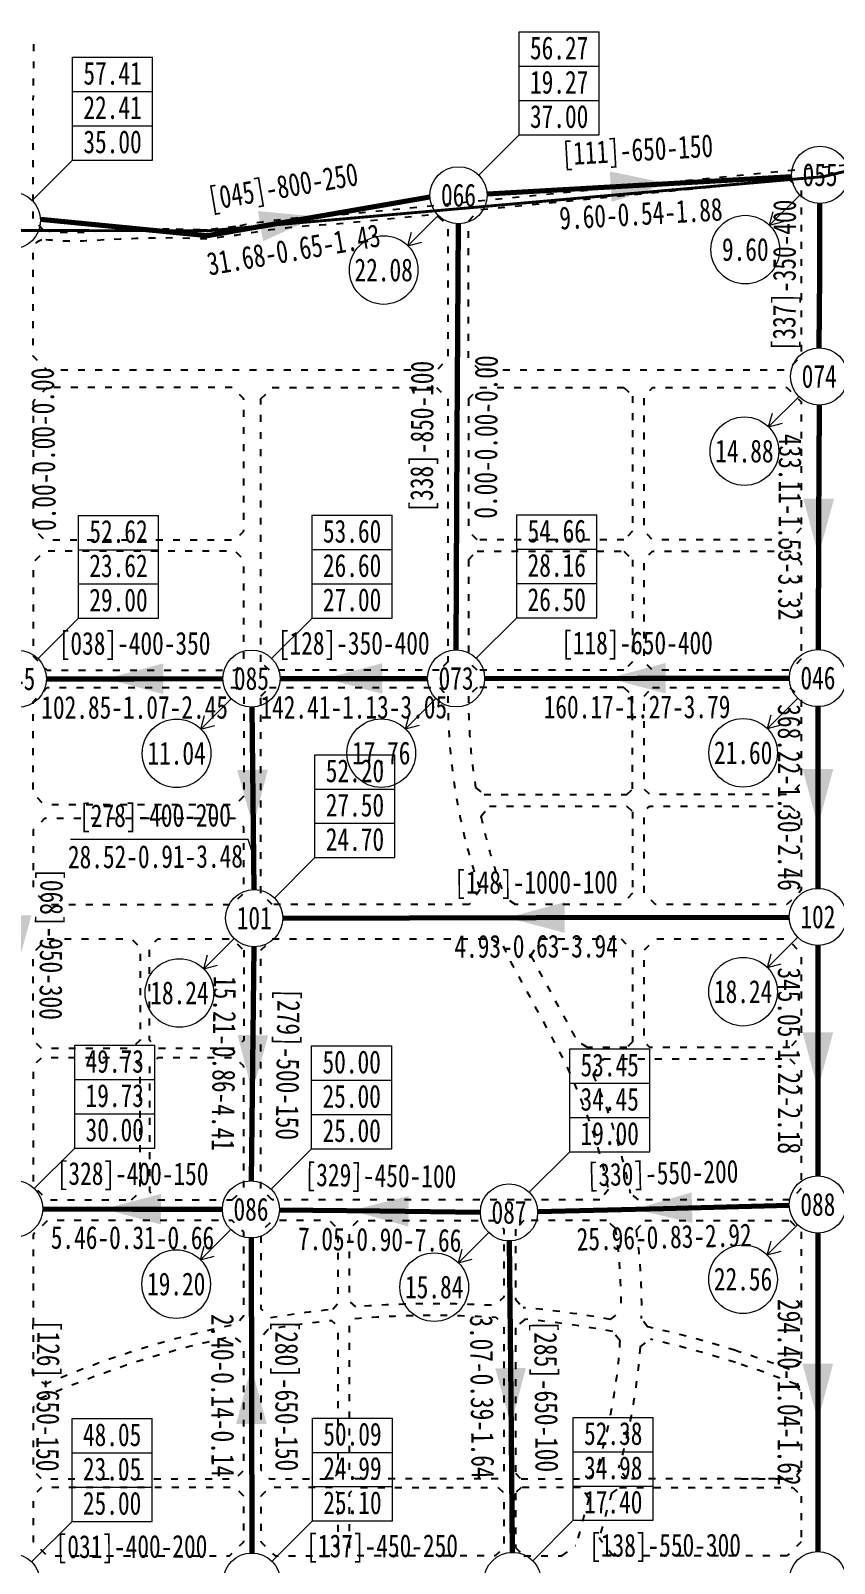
# Model space of a CAD drawing. Header units: millimetres. Extents: x 19715 to 35549, y 3563 to 14826.
# Drawn here: x 27145 to 28550, y 11174 to 13857 of the extents above; entities that cross this region are included whole.
import ezdxf
from ezdxf.enums import TextEntityAlignment as Align

# ---------------------------------------------------------------- set-up
doc = ezdxf.new("R2010")
doc.units = ezdxf.units.MM
doc.linetypes.add('ACAD_ISO03W100', pattern=[30, 12, -18])
doc.linetypes.add('BORDER', pattern=[44.45, 12.7, -6.35, 12.7, -6.35, 0, -6.35])
doc.layers.get('0').update_dxf_attribs({"color": 9, "linetype": 'ACAD_ISO03W100'})
for name, color, linetype, lineweight in [('上管段标注', 93, 'Continuous', 13), ('下管段标注', 93, 'Continuous', 13), ('管段', 4, 'Continuous', 70), ('节点', 30, 'Continuous', 13), ('节点压力', 6, 'Continuous', 13), ('节点流量', 40, 'Continuous', 13)]:
    doc.layers.add(name, color=color, linetype=linetype, lineweight=lineweight)
doc.styles.add('管段仿宋', font='simfang.ttf', dxfattribs={"width": 0.75})
doc.styles.add('节点仿宋', font='simfang.ttf', dxfattribs={"width": 0.75})

msp = doc.modelspace()

# ---------------------------------------------------------------- linework, layer by layer
for p, q in [((27547.4, 13212.2), (27567.4, 13232.2)), ((27567.4, 13232.2), (27854.4, 13232.2)), ((27854.4, 13232.2), (27874.4, 13212.2)), ((27910.4, 13212.2), (27930.4, 13232.2)), ((27930.4, 13232.2), (28182.4, 13232.2)), ((28182.4, 13232.2), (28197.4, 13217.2)), ((27547.4, 12752.2), (27547.4, 13212.2)), ((28197.4, 13217.2), (28197.4, 12980.7)), ((27925.4, 12965.7), (27910.4, 12980.7)), ((28182.4, 12965.7), (27925.4, 12965.7)), ((28197.4, 12980.7), (28182.4, 12965.7)), ((27910.4, 12930.7), (27925.4, 12945.7)), ((27925.4, 12945.7), (28182.4, 12945.7)), ((28182.4, 12945.7), (28197.4, 12930.7)), ((28197.4, 12930.7), (28197.4, 12752.2)), ((27562.4, 12737.2), (27547.4, 12752.2)), ((27874.4, 12752.2), (27859.4, 12737.2)), ((27925.4, 12737.2), (27910.4, 12752.2)), ((28197.4, 12752.2), (28182.4, 12737.2)), ((27859.4, 12737.2), (27562.4, 12737.2)), ((28182.4, 12737.2), (27925.4, 12737.2)), ((27547.4, 12692.2), (27562.4, 12707.2)), ((27547.4, 12347.2), (27547.4, 12692.2)), ((27562.4, 12707.2), (27859.5, 12707.2)), ((27859.5, 12707.2), (27874.4, 12692.1)), ((27925.5, 12707.2), (27910.4, 12692.2)), ((28182.4, 12707.2), (27925.5, 12707.2)), ((28197.4, 12529.7), (28197.4, 12692.2)), ((27922.8, 12532.3), (27937.6, 12519.7)), ((28187.4, 12519.7), (28197.4, 12529.7)), ((27937.6, 12519.7), (28187.4, 12519.7)), ((27932.3, 12481.5), (27947, 12499.7)), ((27947, 12499.7), (28187.4, 12499.7)), ((28187.4, 12499.7), (28197.4, 12489.7)), ((28197.4, 12489.7), (28197.4, 12347.2)), ((27567.4, 12327.2), (27547.4, 12347.2)), ((27930.7, 12353.7), (27911.8, 12327.2)), ((27992.7, 12327.2), (27974, 12340.1)), ((28197.4, 12347.2), (28177.4, 12327.2)), ((27911.8, 12327.2), (27567.4, 12327.2)), ((28177.4, 12327.2), (27992.7, 12327.2)), ((27547.4, 12247.2), (27567.4, 12267.2)), ((27567.4, 12267.2), (27950.3, 12267.2)), ((27950.3, 12267.2), (27970.9, 12254.9)), ((28019.5, 12237.9), (28036.9, 12267.2)), ((28036.9, 12267.2), (28177.4, 12267.2)), ((28177.4, 12267.2), (28197.4, 12247.2)), ((27547.4, 11830.2), (27547.4, 12247.2)), ((28197.4, 12247.2), (28197.4, 12087.2)), ((28118.5, 12077.2), (28100.5, 12087.9)), ((28187.4, 12077.2), (28118.5, 12077.2)), ((28197.4, 12087.2), (28187.4, 12077.2)), ((28128.3, 12029.2), (28146.6, 12057.2)), ((28146.6, 12057.2), (28472.4, 12057.2)), ((28472.4, 12057.2), (28492.4, 12037.2)), ((28492.4, 12037.2), (28492.4, 11830.2)), ((27567.4, 11810.2), (27547.4, 11830.2)), ((28492.4, 11830.2), (28472.4, 11810.2)), ((28140.3, 11810.2), (27567.4, 11810.2)), ((28155.1, 11828.4), (28140.3, 11810.2)), ((28207.7, 11810.2), (28193.2, 11822.1)), ((28472.4, 11810.2), (28207.7, 11810.2)), ((28007.4, 11774.2), (27992.4, 11759.2)), ((27992.4, 11759.2), (27992.4, 11636.6)), ((28152.1, 11774.2), (28007.4, 11774.2)), ((28167.1, 11761.1), (28152.1, 11774.2)), ((28203.9, 11757.3), (28218.7, 11774.2)), ((28218.7, 11774.2), (28472.4, 11774.2)), ((28472.4, 11774.2), (28492.4, 11754.2)), ((28492.4, 11754.2), (28492.4, 11527.3)), ((27992.4, 11636.6), (28006.1, 11621.7)), ((28159, 11601), (28176.8, 11615.8)), ((28008.8, 11601.3), (27992.4, 11586.4)), ((28224.2, 11587.9), (28212.6, 11602.7)), ((27992.4, 11586.4), (27992.4, 11332.1)), ((28175.1, 11564.1), (28162.6, 11580)), ((28210.4, 11553), (28228.5, 11566.5)), ((28492.4, 11527.3), (28472.1, 11513.3)), ((28483, 11487.5), (28492.4, 11473.6)), ((28492.4, 11473.6), (28492.4, 11337.1)), ((27992.4, 11332.1), (28002.4, 11322.1)), ((28002.4, 11322.1), (28118.3, 11322.1)), ((28118.3, 11322.1), (28133.6, 11333.3)), ((28187.2, 11322.1), (28173, 11340.9)), ((28477.4, 11322.1), (28187.2, 11322.1)), ((28492.4, 11337.1), (28477.4, 11322.1)), ((28002.4, 11307.1), (27992.4, 11297.1)), ((27992.4, 11297.1), (27992.4, 11202.2)), ((28106.4, 11307.1), (28002.4, 11307.1)), ((28121, 11287.9), (28106.4, 11307.1)), ((28160.7, 11296.3), (28174.8, 11307.1)), ((28174.8, 11307.1), (28477.4, 11307.1)), ((28477.4, 11307.1), (28492.4, 11292.1)), ((28492.4, 11292.1), (28492.4, 11212.2)), ((28163.2, 11187.2), (28139.1, 11218.7)), ((27992.4, 11202.2), (28007.4, 11187.2)), ((28007.4, 11187.2), (28073.9, 11187.2)), ((28073.9, 11187.2), (28098.2, 11205.6)), ((28467.4, 11187.2), (28163.2, 11187.2)), ((28492.4, 11212.2), (28467.4, 11187.2))]:
    msp.add_line(p, q)
at = {"linetype": 'BORDER', "ltscale": 5, "const_width": 5}
msp.add_lwpolyline([(28587.4, 13615), (28531.9, 13601.3), (27456, 13506.5), (27128, 13506.9), (26584.8, 13612.6), (26135, 13608), (25751.6, 13615), (25450.6, 13605.6), (25109.6, 13612.7), (24930.6, 13648.6), (24835.2, 13678.5), (24616.4, 13796.2), (24362, 13854.2)], dxfattribs=at)
for points in [[(29849.8, 13854, 0.070589), (29598.3, 13724), (29540.1, 13682.6, -0.212336), (29147.8, 13603.3, 0.013744), (29016.3, 13621.6), (28894.7, 13633.7, 0.050936), (28690, 13633.2), (28208.2, 13585.7)], [(28208.2, 13585.7), (27671.6, 13532.8, 0.035742), (27503.4, 13514, -0.015683), (27502, 13513.8), (27459.6, 13508.7, -0.049803), (27441.2, 13508.3), (27387.1, 13509.4, 0.009647), (27300.4, 13507.4), (27245.9, 13504.5, -0.05232), (27166.7, 13507.1)]]:
    msp.add_lwpolyline(points, format="xyb")
at = {"elevation": 83, "flags": 128}
msp.add_lwpolyline([(27150, 13832.9), (27148.8, 13735)], dxfattribs=at)
at = {"flags": 128}
for points in [[(27148.9, 13528), (27148.9, 13735)], [(27166.7, 13507.1), (27148.9, 13528)], [(27874.4, 13212.2), (27874.4, 12752.2)], [(27910.4, 13212.2), (27910.4, 12980.7)], [(27910.4, 12930.7), (27910.4, 12752.2)], [(27517.4, 12516.7), (27502.4, 12501.7), (27168.9, 12501.7), (27148.9, 12521.7), (27148.9, 12682.2), (27173.9, 12707.2), (27502.4, 12707.2), (27517.4, 12692.2), (27517.4, 12516.7)], [(28232.4, 12707.2), (28472.4, 12707.2), (28492.4, 12687.2), (28492.4, 12539.7), (28472.4, 12519.7), (28227.4, 12519.7), (28217.4, 12529.7), (28217.4, 12692.2)], [(27502.4, 12477.7), (27168.9, 12477.7), (27148.9, 12457.7), (27148.9, 12352.2), (27173.9, 12327.2), (27497.4, 12327.2), (27517.4, 12347.2), (27517.4, 12462.7), (27502.4, 12477.7)], [(28160.7, 11296.3), (28139.1, 11218.7)], [(28121, 11287.9), (28098.2, 11205.6)]]:
    msp.add_lwpolyline(points, dxfattribs=at)
for points in [[(27930.4, 13262.2), (27910.4, 13282.2), (27910.4, 13523.2), (27928.5, 13543.1), (28235.5, 13573.3), (28470.5, 13596.5), (28492.4, 13576.6), (28492.4, 13287.2), (28467.4, 13262.2)], [(27173.9, 13232.2), (27148.9, 13207.2), (27148.9, 12985.7), (27168.9, 12965.7), (27502.4, 12965.7), (27517.4, 12980.7), (27517.4, 13212.2), (27497.4, 13232.2)], [(28492.4, 12985.7), (28472.4, 12965.7), (28232.4, 12965.7), (28217.4, 12980.7), (28217.4, 13217.2), (28232.4, 13232.2), (28467.4, 13232.2), (28492.4, 13207.2)], [(27148.9, 12762.2), (27173.9, 12737.2), (27502.4, 12737.2), (27517.4, 12752.2), (27517.4, 12930.7), (27502.4, 12945.7), (27168.9, 12945.7), (27148.9, 12925.7)], [(28492.4, 12757.2), (28472.4, 12737.2), (28232.4, 12737.2), (28217.4, 12752.2), (28217.4, 12930.7), (28232.4, 12945.7), (28472.4, 12945.7), (28492.4, 12925.7)], [(28472.4, 12499.7), (28492.4, 12479.7), (28492.4, 12352.2), (28467.4, 12327.2), (28237.4, 12327.2), (28217.4, 12347.2), (28217.4, 12489.7), (28227.4, 12499.7)], [(27173.9, 12267.2), (27321.4, 12267.2), (27336.4, 12252.2), (27336.4, 12090.2), (27321.4, 12075.2), (27163.9, 12075.2), (27148.9, 12090.2), (27148.9, 12152.2), (27148.9, 12242.2)], [(27517.4, 12247.2), (27517.4, 12090.2), (27502.4, 12075.2), (27367.4, 12075.2), (27352.4, 12090.2), (27352.4, 12252.2), (27367.4, 12267.2), (27497.4, 12267.2)], [(28472.4, 12077.2), (28227.4, 12077.2), (28217.4, 12087.2), (28217.4, 12247.2), (28237.4, 12267.2), (28467.4, 12267.2), (28492.4, 12242.2), (28492.4, 12097.2)], [(27321.4, 11810.2), (27336.4, 11825.2), (27336.4, 12044.2), (27321.4, 12059.2), (27163.9, 12059.2), (27148.9, 12044.2), (27148.9, 11835.2), (27173.9, 11810.2)], [(27497.4, 11810.2), (27517.4, 11830.2), (27517.4, 12044.2), (27502.4, 12059.2), (27367.4, 12059.2), (27352.4, 12044.2), (27352.4, 11825.2), (27367.4, 11810.2)], [(27163.9, 11307.1), (27148.9, 11292.1), (27148.9, 11212.2), (27173.9, 11187.2), (27492.4, 11187.2), (27517.4, 11212.2), (27517.4, 11292.1), (27502.4, 11307.1)], [(27672.4, 11307.1), (27562.4, 11307.1), (27547.4, 11292.1), (27547.4, 11212.2), (27572.4, 11187.2), (27667.4, 11187.2), (27682.4, 11202.2), (27682.4, 11297.1)], [(27962.4, 11307.1), (27972.4, 11297.1), (27972.4, 11202.2), (27957.4, 11187.2), (27717.4, 11187.2), (27702.4, 11202.2), (27702.4, 11297.1), (27712.4, 11307.1)]]:
    msp.add_lwpolyline(points, close=True, dxfattribs=at)
for points in [[(27171.3, 13491.4, 0.047945), (27246.8, 13489.5), (27301.1, 13492.4, -0.009617), (27387, 13494.4), (27440.5, 13493.3, 0.048738), (27461.4, 13493.8), (27495, 13497.8), (27503.8, 13498.9, 0.015683), (27506.1, 13499.2, -0.012702), (27564.8, 13508.6, -0.023123), (27672.6, 13517.8), (27852.5, 13535.6), (27874.4, 13515.7), (27874.4, 13282.2), (27854.4, 13262.2), (27173.9, 13262.2), (27148.9, 13287.2), (27148.9, 13471.5, -0.450023), (27171.3, 13491.4)], [(27874.4, 12692.1), (27874.4, 12687.5, 0.083719), (27930.7, 12353.7, 0.083719)], [(27910.4, 12692.2), (27910.4, 12687.5, 0.039711), (27922.8, 12532.3, 0.039711)], [(27932.3, 12481.5, 0.037589), (27974, 12340.1, 0.037589)], [(27970.9, 12254.9, 0.014893), (27998.3, 12200.8), (28057.3, 12092.4, -0.072057), (28155.1, 11828.4, -0.072057)], [(28019.5, 12237.9, 0.00571), (28029.9, 12218), (28088.9, 12109.7, -0.006048), (28100.5, 12087.9, -0.006048)], [(28128.3, 12029.2, -0.053451), (28193.2, 11822.1, -0.053451)], [(27169.8, 11488, -0.051096), (27505.5, 11593.4), (27517.4, 11608.1), (27517.4, 11754.2), (27497.4, 11774.2), (27173.9, 11774.2), (27148.9, 11749.2), (27148.9, 11501.8), (27169.8, 11488)], [(27673.5, 11619.3), (27682.4, 11629.2), (27682.4, 11759.2), (27667.4, 11774.2), (27567.4, 11774.2), (27547.4, 11754.2), (27547.4, 11619.3), (27564.9, 11604.5, -0.015874), (27673.5, 11619.3)], [(27713.2, 11623), (27702.4, 11632.9), (27702.4, 11759.2), (27717.4, 11774.2), (27957.4, 11774.2), (27972.4, 11759.2), (27972.4, 11640.4), (27956.5, 11625.4, 0.035291), (27713.2, 11623)], [(28167.1, 11761.1, -0.037128), (28176.8, 11615.8, -0.037128)], [(28203.9, 11757.3, -0.038097), (28212.6, 11602.7, -0.038097)], [(27559.9, 11583.4), (27547.4, 11568.6), (27547.4, 11337.1), (27562.4, 11322.1), (27672.4, 11322.1), (27682.4, 11332.1), (27682.4, 11589), (27671.4, 11599, 0.016508), (27559.9, 11583.4)], [(27711.6, 11602.8, -0.036217), (27958.4, 11605.2), (27972.4, 11590.3), (27972.4, 11332.1), (27962.4, 11322.1), (27712.4, 11322.1), (27702.4, 11332.1), (27702.4, 11592.8), (27711.6, 11602.8)], [(27312.5, 11521, 0.024332), (27157.8, 11460.9), (27148.9, 11447.2), (27148.9, 11337.1), (27163.9, 11322.1), (27358.8, 11322.1), (27502.4, 11322.1), (27517.4, 11337.1), (27517.4, 11557), (27499.3, 11571.7, 0.028406), (27312.5, 11521)], [(28175.1, 11564.1, -0.052685), (28141.1, 11360.6), (28133.6, 11333.3)], [(28210.4, 11553, -0.050478), (28175.8, 11351), (28173, 11340.9)]]:
    msp.add_lwpolyline(points, format="xyb", dxfattribs=at)
for points in [[(28182.4, 12707.2), (28197.4, 12692.2)], [(28217.4, 12692.2), (28232.4, 12707.2)], [(28387.4, 11322.1), (28472.4, 11322.1)]]:
    msp.add_lwpolyline(points)
for radius, start, end in [(1725.7, 79.7534, 84.8764), (1705.7, 79.506, 84.7244), (1725.7, 72.2724, 77.5435), (1705.7, 72.0575, 77.2476), (1725.7, 68.9417, 72.2724), (1705.7, 68.2878, 72.0575)]:
    msp.add_arc((27852, 9902.9), radius, start, end)
at = {"layer": '上管段标注'}
for p, q in [((27524.9, 12441.3), (27214.3, 12441.3)), ((27534.5, 12412.8), (27524.9, 12441.3))]:
    msp.add_line(p, q, dxfattribs=at)
at = {"layer": '管段'}
for points in [[(27942.9, 13571.3), (28209.1, 13586.4), (28475.4, 13601.5)], [(27161.8, 13527), (27453.9, 13498.4), (27843, 13565.6)], [(28524, 13301.5), (28524.6, 13427.9), (28525.1, 13554.4)], [(27889, 12773), (27890.8, 13145.7), (27892.7, 13518.5)], [(28523.6, 13201.5), (28522.7, 12987.6), (28521.8, 12773.6)], [(27172.3, 12722.3), (27326.6, 12722.5), (27480.9, 12722.6)], [(27580.9, 12722.7), (27709.8, 12722.8), (27838.7, 12723)], [(27938.7, 12723.1), (28205.2, 12723.3), (28471.6, 12723.6)], [(27531.4, 12672.7), (27533.3, 12513), (27535.2, 12353.3)], [(28521.6, 12673.6), (28521.6, 12514.5), (28521.5, 12355.5)], [(27585.8, 12303.5), (28028.7, 12304.4), (28471.5, 12305.4)], [(27535.2, 12253.4), (27533, 12048.6), (27530.7, 11843.8)], [(28521.5, 12255.5), (28521.5, 12053.9), (28521.4, 11852.3)], [(27165.8, 11794.8), (27322.9, 11794.4), (27480.1, 11793.9)], [(27580.1, 11793.2), (27755.7, 11791.1), (27931.4, 11789.1)], [(28031.3, 11789.8), (28251.4, 11795.4), (28471.4, 11801.1)], [(28521.4, 11752.3), (28521.3, 11473.6), (28521.3, 11194.8)], [(27530.2, 11743.8), (27530.8, 11468.1), (27531.4, 11192.4)], [(27981.8, 11738.5), (27984.5, 11466), (27987.1, 11193.5)]]:
    msp.add_lwpolyline(points, dxfattribs=at)
for points in [[(28259.1, 13589.2), (28160.7, 13556.8), (28157.7, 13610.3)], [(27645.4, 13531.3), (27551.4, 13488.1), (27542.3, 13540.9)], [(28522.5, 12937.6), (28496.1, 13037.7), (28549.7, 13037.5)], [(27276.6, 12722.4), (27376.6, 12749.3), (27376.6, 12695.7)], [(27659.8, 12722.8), (27759.8, 12749.7), (27759.8, 12696.1)], [(28155.2, 12723.3), (28255.1, 12750.1), (28255.2, 12696.6)], [(27533.9, 12463), (27505.9, 12562.7), (27559.5, 12563.3)], [(28521.6, 12464.5), (28494.8, 12564.5), (28548.4, 12564.5)], [(27978.7, 12304.3), (28078.6, 12331.3), (28078.7, 12277.7)], [(27118.7, 12208.6), (27092.6, 12308.8), (27146.2, 12308.4)], [(27532.4, 11998.6), (27506.7, 12098.9), (27560.3, 12098.3)], [(28521.5, 12003.9), (28494.7, 12103.9), (28548.3, 12103.9)], [(27272.9, 11794.5), (27373, 11821), (27372.9, 11767.4)], [(27705.7, 11791.7), (27806, 11817.3), (27805.4, 11763.7)], [(28201.4, 11794.1), (28300.7, 11823.5), (28302.1, 11769.9)], [(27530.7, 11518.1), (27557.7, 11418.2), (27504.1, 11418.1)], [(27984.9, 11416), (27957.2, 11515.7), (28010.8, 11516.3)], [(28521.3, 11423.6), (28494.6, 11523.6), (28548.1, 11523.6)]]:
    msp.add_solid(points, dxfattribs=at)
at = {"layer": '节点'}
for centre in [(28525.3, 13604.4), (27893, 13568.5), (27111.9, 13524.2), (28523.8, 13251.5), (27122.3, 12722.3), (27530.9, 12722.7), (27888.7, 12723), (28521.6, 12723.6), (27535.8, 12303.4), (28521.5, 12305.5), (27115.8, 11794.9), (27530.1, 11793.8), (27981.3, 11788.5), (28521.4, 11802.3), (27111.2, 11141.4), (27531.5, 11142.4), (27987.6, 11143.5), (28521.3, 11144.8)]:
    msp.add_circle(centre, 50, dxfattribs=at)
at = {"layer": '节点压力'}
for p, q in [((27999, 13854.5), (28139, 13854.5)), ((27999, 13674.5), (27999, 13854.5)), ((28139, 13674.5), (28139, 13854.5)), ((27218, 13810.2), (27358, 13810.2)), ((27218, 13630.2), (27218, 13810.2)), ((27358, 13630.2), (27358, 13810.2)), ((27999, 13794.5), (28139, 13794.5)), ((27218, 13750.2), (27358, 13750.2)), ((27999, 13734.5), (28139, 13734.5)), ((27218, 13690.2), (27358, 13690.2)), ((27928.3, 13603.8), (27999, 13674.5)), ((27999, 13674.5), (28139, 13674.5)), ((27147.3, 13559.5), (27218, 13630.2)), ((27218, 13630.2), (27358, 13630.2)), ((27228.4, 13008.3), (27368.4, 13008.3)), ((27228.4, 12828.3), (27228.4, 13008.3)), ((27368.4, 12828.3), (27368.4, 13008.3)), ((27636.9, 13008.7), (27776.9, 13008.7)), ((27636.9, 12828.7), (27636.9, 13008.7)), ((27776.9, 12828.7), (27776.9, 13008.7)), ((27994.8, 13009.1), (28134.8, 13009.1)), ((27994.8, 12829.1), (27994.8, 13009.1)), ((28134.8, 12829.1), (28134.8, 13009.1)), ((27228.4, 12948.3), (27368.4, 12948.3)), ((27636.9, 12948.7), (27776.9, 12948.7)), ((27994.8, 12949.1), (28134.8, 12949.1)), ((27228.4, 12888.3), (27368.4, 12888.3)), ((27636.9, 12888.7), (27776.9, 12888.7)), ((27994.8, 12889.1), (28134.8, 12889.1)), ((27157.7, 12757.6), (27228.4, 12828.3)), ((27228.4, 12828.3), (27368.4, 12828.3)), ((27566.2, 12758), (27636.9, 12828.7)), ((27636.9, 12828.7), (27776.9, 12828.7)), ((27924.1, 12758.4), (27994.8, 12829.1)), ((27994.8, 12829.1), (28134.8, 12829.1)), ((27641.9, 12589.4), (27781.9, 12589.4)), ((27641.9, 12409.4), (27641.9, 12589.4)), ((27781.9, 12409.4), (27781.9, 12589.4)), ((27641.9, 12529.4), (27781.9, 12529.4)), ((27641.9, 12469.4), (27781.9, 12469.4)), ((27571.1, 12338.7), (27641.9, 12409.4)), ((27641.9, 12409.4), (27781.9, 12409.4)), ((27221.8, 12081), (27361.8, 12081)), ((27221.8, 11901), (27221.8, 12081)), ((27361.8, 11901), (27361.8, 12081)), ((27636.2, 12079.8), (27776.2, 12079.8)), ((27636.2, 11899.8), (27636.2, 12079.8)), ((27776.2, 11899.8), (27776.2, 12079.8)), ((28087.4, 12074.6), (28227.4, 12074.6)), ((28087.4, 11894.6), (28087.4, 12074.6)), ((28227.4, 11894.6), (28227.4, 12074.6)), ((27221.8, 12021), (27361.8, 12021)), ((27636.2, 12019.8), (27776.2, 12019.8)), ((28087.4, 12014.6), (28227.4, 12014.6)), ((27221.8, 11961), (27361.8, 11961)), ((27636.2, 11959.8), (27776.2, 11959.8)), ((28087.4, 11954.6), (28227.4, 11954.6)), ((27151.1, 11830.3), (27221.8, 11901)), ((27221.8, 11901), (27361.8, 11901)), ((27565.5, 11829.1), (27636.2, 11899.8)), ((27636.2, 11899.8), (27776.2, 11899.8)), ((28016.7, 11823.8), (28087.4, 11894.6)), ((28087.4, 11894.6), (28227.4, 11894.6)), ((27217.2, 11427.5), (27357.2, 11427.5)), ((27217.2, 11247.5), (27217.2, 11427.5)), ((27357.2, 11247.5), (27357.2, 11427.5)), ((27637.5, 11428.5), (27777.5, 11428.5)), ((27637.5, 11248.5), (27637.5, 11428.5)), ((27777.5, 11248.5), (27777.5, 11428.5)), ((28093.6, 11429.6), (28233.6, 11429.6)), ((28093.6, 11249.6), (28093.6, 11429.6)), ((28233.6, 11249.6), (28233.6, 11429.6)), ((27217.2, 11367.5), (27357.2, 11367.5)), ((27637.5, 11368.5), (27777.5, 11368.5)), ((28093.6, 11369.6), (28233.6, 11369.6)), ((27217.2, 11307.5), (27357.2, 11307.5)), ((27637.5, 11308.5), (27777.5, 11308.5)), ((28093.6, 11309.6), (28233.6, 11309.6)), ((27146.5, 11176.8), (27217.2, 11247.5)), ((27217.2, 11247.5), (27357.2, 11247.5)), ((27566.8, 11177.8), (27637.5, 11248.5)), ((27637.5, 11248.5), (27777.5, 11248.5)), ((28022.9, 11178.9), (28093.6, 11249.6)), ((28093.6, 11249.6), (28233.6, 11249.6))]:
    msp.add_line(p, q, dxfattribs=at)
at = {"layer": '节点流量'}
for p, q in [((28436.9, 13516), (28490, 13569)), ((27804.6, 13480.1), (27857.6, 13533.1)), ((28436.9, 13516), (28443.4, 13540.1)), ((28436.9, 13516), (28461.1, 13522.4)), ((27804.6, 13480.1), (27811, 13504.2)), ((27804.6, 13480.1), (27828.7, 13486.6)), ((28435.4, 13163.1), (28488.5, 13216.2)), ((28435.4, 13163.1), (28441.9, 13187.3)), ((28435.4, 13163.1), (28459.6, 13169.6)), ((28433.2, 12635.2), (28486.3, 12688.3)), ((27442.5, 12634.3), (27495.5, 12687.3)), ((27800.3, 12634.6), (27853.4, 12687.7)), ((27442.5, 12634.3), (27448.9, 12658.4)), ((27442.5, 12634.3), (27466.6, 12640.8)), ((27800.3, 12634.6), (27806.8, 12658.8)), ((27800.3, 12634.6), (27824.5, 12641.1)), ((28433.2, 12635.2), (28439.7, 12659.4)), ((28433.2, 12635.2), (28457.4, 12641.7)), ((27447.4, 12215), (27500.4, 12268)), ((28433.1, 12217.1), (28486.2, 12270.1)), ((27447.4, 12215), (27453.9, 12239.1)), ((28433.1, 12217.1), (28439.6, 12241.2)), ((27447.4, 12215), (27471.6, 12221.4)), ((28433.1, 12217.1), (28457.3, 12223.6)), ((27441.7, 11705.4), (27494.8, 11758.4)), ((27893, 11700.1), (27946, 11753.1)), ((28433, 11714), (28486.1, 11767)), ((27441.7, 11705.4), (27448.2, 11729.5)), ((27893, 11700.1), (27899.4, 11724.2)), ((28433, 11714), (28439.5, 11738.1)), ((27441.7, 11705.4), (27465.9, 11711.9)), ((27893, 11700.1), (27917.1, 11706.6)), ((28433, 11714), (28457.2, 11720.4))]:
    msp.add_line(p, q, dxfattribs=at)
for centre in [(28394.5, 13473.5), (27762.1, 13437.7), (28393, 13120.7), (27400, 12591.9), (27757.9, 12592.2), (28390.8, 12592.8), (27405, 12172.5), (28390.7, 12174.7), (27399.3, 11663), (28390.6, 11671.5), (27850.5, 11657.7)]:
    msp.add_circle(centre, 60, dxfattribs=at)

# ---------------------------------------------------------------- texts
at = {"layer": '上管段标注', "style": '管段仿宋', "width": 0.75}
for s, rotation, p in [('[111]-650-150', 3.2476, (28207.4, 13616.4)), ('[045]-800-250', 9.6974, (27591.1, 13552.5)), ('[337]-350-400', 89.7591, (28494.6, 13428.1)), ('[338]-850-100', 89.7127, (27860.8, 13145.9)), ('[038]-400-350', 0.0542, (27326.6, 12752.5)), ('[128]-350-400', 0.0542, (27709.8, 12752.8)), ('[118]-650-400', 0.0542, (28205.1, 12753.3)), ('[278]-400-200', 0.2596, (27362.4, 12451.3)), ('[068]-950-300', 269.5945, (27149.1, 12258.4)), ('[148]-1000-100', 0.1235, (28028.6, 12334.4)), ('[279]-500-150', 269.3618, (27563, 12048.2)), ('[328]-400-150', 359.8373, (27323, 11824.4)), ('[329]-450-100', 359.3287, (27756.1, 11821.1)), ('[330]-550-200', 1.4694, (28250.6, 11825.4)), ('[126]-650-150', 269.5945, (27143.5, 11468)), ('[280]-650-150', 270.1193, (27560.8, 11468.2)), ('[285]-650-100', 270.5531, (28014.5, 11466.3)), ('[031]-400-200', 0.1361, (27321.2, 11171.9)), ('[137]-450-250', 0.1361, (27759.5, 11173)), ('[138]-550-300', 0.1361, (28254.3, 11174.2))]:
    msp.add_text(s, height=40, rotation=rotation, dxfattribs=at).set_placement(p, align=Align.BOTTOM_CENTER)
at = {"layer": '下管段标注', "style": '管段仿宋', "width": 0.75}
for s, rotation, p in [('9.60-0.54-1.88', 3.2476, (28210.8, 13556.5)), ('31.68-0.65-1.43', 9.6974, (27601.2, 13493.3)), ('0.00-0.00-0.00', 89.7127, (27920.8, 13145.6)), ('0.00-0.00-0.00', 90.7444, (27147.1, 13123.6)), ('433.11-1.53-3.32', 269.7591, (28492.7, 12987.7)), ('102.85-1.07-2.45', 0.0542, (27326.6, 12692.5)), ('142.41-1.13-3.05', 0.0542, (27709.8, 12692.8)), ('160.17-1.27-3.79', 0.0542, (28205.2, 12693.3)), ('368.22-1.30-2.46', 269.9873, (28491.6, 12514.5)), ('28.52-0.91-3.48', 0.2596, (27362.9, 12431.3)), ('4.93-0.63-3.94', 0.1235, (28028.7, 12274.4)), ('345.05-1.22-2.18', 269.9873, (28491.5, 12053.9)), ('15.21-0.86-4.41', 269.3618, (27503, 12048.9)), ('5.46-0.31-0.66', 359.8373, (27322.9, 11764.4)), ('7.05-0.90-7.66', 359.3287, (27755.4, 11761.1)), ('25.96-0.83-2.92', 1.4694, (28252.1, 11765.4)), ('294.40-1.04-1.62', 269.9873, (28491.3, 11473.6)), ('2.40-0.14-0.14', 270.1193, (27500.8, 11468)), ('3.07-0.39-1.64', 270.5531, (27954.5, 11465.7))]:
    msp.add_text(s, height=40, rotation=rotation, dxfattribs=at).set_placement(p, align=Align.TOP_CENTER)
at = {"layer": '节点', "style": '节点仿宋', "width": 0.75}
for s, p in [('055', (28525.3, 13604.4)), ('066', (27893, 13568.5)), ('074', (28523.8, 13251.5)), ('045', (27122.3, 12722.3)), ('085', (27530.9, 12722.7)), ('073', (27888.7, 12723)), ('046', (28521.6, 12723.6)), ('101', (27535.8, 12303.4)), ('102', (28521.5, 12305.5)), ('086', (27530.1, 11793.8)), ('087', (27981.3, 11788.5)), ('088', (28521.4, 11802.3))]:
    msp.add_text(s, height=40, dxfattribs=at).set_placement(p, align=Align.MIDDLE)
at = {"layer": '节点压力', "style": '节点仿宋', "width": 0.75}
for s, p in [('56.27', (28069, 13794.5)), ('57.41', (27288, 13750.2)), ('19.27', (28069, 13734.5)), ('22.41', (27288, 13690.2)), ('37.00', (28069, 13674.5)), ('35.00', (27288, 13630.2)), ('52.62', (27298.4, 12948.3)), ('53.60', (27706.9, 12948.7)), ('54.66', (28064.8, 12949.1)), ('23.62', (27298.4, 12888.3)), ('26.60', (27706.9, 12888.7)), ('28.16', (28064.8, 12889.1)), ('29.00', (27298.4, 12828.3)), ('27.00', (27706.9, 12828.7)), ('26.50', (28064.8, 12829.1)), ('52.20', (27711.9, 12529.4)), ('27.50', (27711.9, 12469.4)), ('24.70', (27711.9, 12409.4)), ('49.73', (27291.8, 12021)), ('50.00', (27706.2, 12019.8)), ('53.45', (28157.4, 12014.6)), ('19.73', (27291.8, 11961)), ('25.00', (27706.2, 11959.8)), ('34.45', (28157.4, 11954.6)), ('30.00', (27291.8, 11901)), ('25.00', (27706.2, 11899.8)), ('19.00', (28157.4, 11894.6)), ('48.05', (27287.2, 11367.5)), ('50.09', (27707.5, 11368.5)), ('52.38', (28163.6, 11369.6)), ('23.05', (27287.2, 11307.5)), ('24.99', (27707.5, 11308.5)), ('34.98', (28163.6, 11309.6)), ('25.00', (27287.2, 11247.5)), ('25.10', (27707.5, 11248.5)), ('17.40', (28163.6, 11249.6))]:
    msp.add_text(s, height=40, dxfattribs=at).set_placement(p, align=Align.BOTTOM_CENTER)
at = {"layer": '节点流量', "style": '节点仿宋', "width": 0.75}
for s, p in [('9.60', (28394.5, 13473.5)), ('22.08', (27762.1, 13437.7)), ('14.88', (28393, 13120.7)), ('11.04', (27400, 12591.9)), ('17.76', (27757.9, 12592.2)), ('21.60', (28390.8, 12592.8)), ('18.24', (27405, 12172.5)), ('18.24', (28390.7, 12174.7)), ('19.20', (27399.3, 11663)), ('15.84', (27850.5, 11657.7)), ('22.56', (28390.6, 11671.5))]:
    msp.add_text(s, height=40, dxfattribs=at).set_placement(p, align=Align.MIDDLE)

doc.saveas('drawing.dxf')
